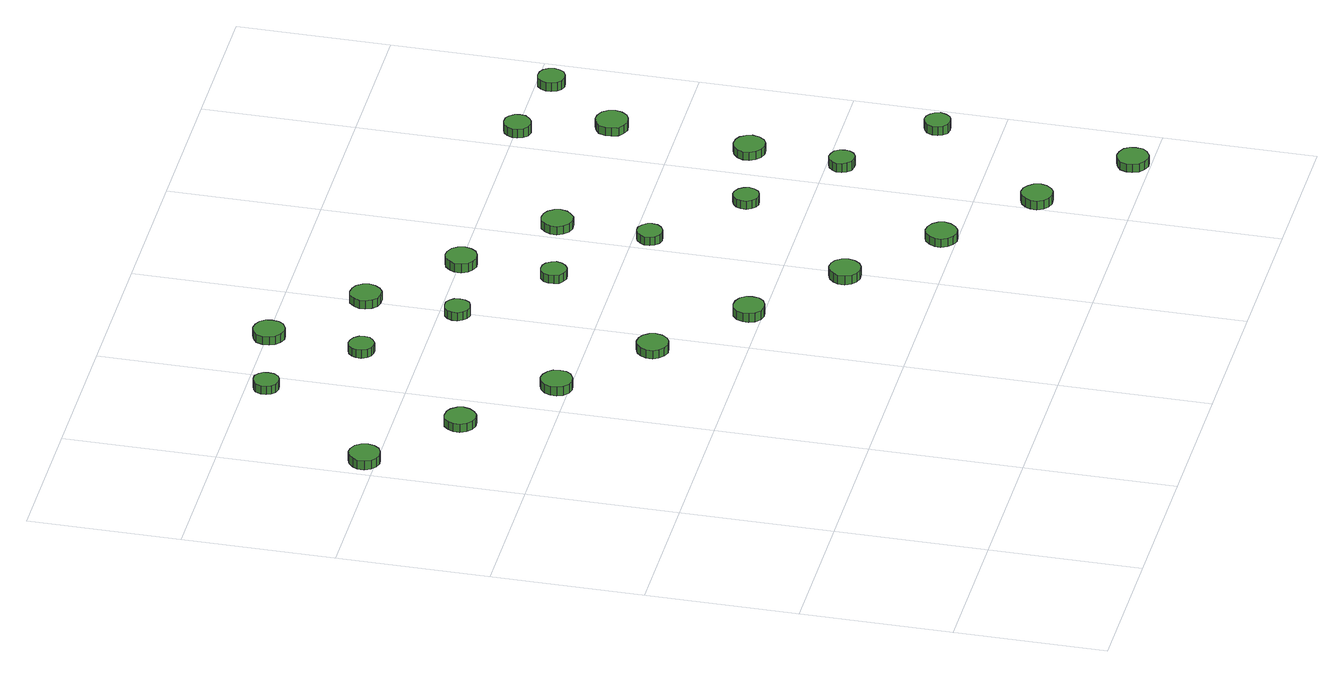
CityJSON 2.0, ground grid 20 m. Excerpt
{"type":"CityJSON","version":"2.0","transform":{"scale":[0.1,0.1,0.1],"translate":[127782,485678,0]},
"CityObjects":{
"tree1":{"type":"SolitaryVegetationObject","attributes":{"function":"something"},"geometry":[{"type":"MultiSurface","lod":"1","boundaries":[[[0,1,2,3,4,5,6,7,8,9,10,11,12,13,14]],[[15,16,17,18,19,20,21,22,23,24,25,26,27,28,29]],[[0,29,28,1]],[[1,28,27,2]],[[2,27,26,3]],[[3,26,25,4]],[[4,25,24,5]],[[5,24,23,6]],[[6,23,22,7]],[[7,22,21,8]],[[8,21,20,9]],[[9,20,19,10]],[[10,19,18,11]],[[11,18,17,12]],[[12,17,16,13]],[[13,16,15,14]],[[14,15,29,0]]]}]},
"tree2":{"type":"SolitaryVegetationObject","attributes":{"function":"something"},"geometry":[{"type":"MultiSurface","lod":"1","boundaries":[[[30,31,32,33,34,35,36,37,38,39,40,41,42,43,44]],[[45,46,47,48,49,50,51,52,53,54,55,56,57,58,59]],[[30,59,58,31]],[[31,58,57,32]],[[32,57,56,33]],[[33,56,55,34]],[[34,55,54,35]],[[35,54,53,36]],[[36,53,52,37]],[[37,52,51,38]],[[38,51,50,39]],[[39,50,49,40]],[[40,49,48,41]],[[41,48,47,42]],[[42,47,46,43]],[[43,46,45,44]],[[44,45,59,30]]]}]},
"tree3":{"type":"SolitaryVegetationObject","attributes":{"function":"something"},"geometry":[{"type":"MultiSurface","lod":"1","boundaries":[[[60,61,62,63,64,65,66,67,68,69,70,71,72,73,74]],[[75,76,77,78,79,80,81,82,83,84,85,86,87,88,89]],[[60,89,88,61]],[[61,88,87,62]],[[62,87,86,63]],[[63,86,85,64]],[[64,85,84,65]],[[65,84,83,66]],[[66,83,82,67]],[[67,82,81,68]],[[68,81,80,69]],[[69,80,79,70]],[[70,79,78,71]],[[71,78,77,72]],[[72,77,76,73]],[[73,76,75,74]],[[74,75,89,60]]]}]},
"tree4":{"type":"SolitaryVegetationObject","attributes":{"function":"something"},"geometry":[{"type":"MultiSurface","lod":"1","boundaries":[[[90,91,92,93,94,95,96,97,98,99,100,101,102,103,104]],[[105,106,107,108,109,110,111,112,113,114,115,116,117,118,119]],[[90,119,118,91]],[[91,118,117,92]],[[92,117,116,93]],[[93,116,115,94]],[[94,115,114,95]],[[95,114,113,96]],[[96,113,112,97]],[[97,112,111,98]],[[98,111,110,99]],[[99,110,109,100]],[[100,109,108,101]],[[101,108,107,102]],[[102,107,106,103]],[[103,106,105,104]],[[104,105,119,90]]]}]},
"tree5":{"type":"SolitaryVegetationObject","attributes":{"function":"something"},"geometry":[{"type":"MultiSurface","lod":"1","boundaries":[[[120,121,122,123,124,125,126,127,128,129,130,131,132,133,134]],[[135,136,137,138,139,140,141,142,143,144,145,146,147,148,149]],[[120,149,148,121]],[[121,148,147,122]],[[122,147,146,123]],[[123,146,145,124]],[[124,145,144,125]],[[125,144,143,126]],[[126,143,142,127]],[[127,142,141,128]],[[128,141,140,129]],[[129,140,139,130]],[[130,139,138,131]],[[131,138,137,132]],[[132,137,136,133]],[[133,136,135,134]],[[134,135,149,120]]]}]},
"tree6":{"type":"SolitaryVegetationObject","attributes":{"function":"something"},"geometry":[{"type":"MultiSurface","lod":"1","boundaries":[[[150,151,152,153,154,155,156,157,158,159,160,161,162,163,164]],[[165,166,167,168,169,170,171,172,173,174,175,176,177,178,179]],[[150,179,178,151]],[[151,178,177,152]],[[152,177,176,153]],[[153,176,175,154]],[[154,175,174,155]],[[155,174,173,156]],[[156,173,172,157]],[[157,172,171,158]],[[158,171,170,159]],[[159,170,169,160]],[[160,169,168,161]],[[161,168,167,162]],[[162,167,166,163]],[[163,166,165,164]],[[164,165,179,150]]]}]},
"tree7":{"type":"SolitaryVegetationObject","attributes":{"function":"something"},"geometry":[{"type":"MultiSurface","lod":"1","boundaries":[[[180,181,182,183,184,185,186,187,188,189,190,191,192,193,194]],[[195,196,197,198,199,200,201,202,203,204,205,206,207,208,209]],[[180,209,208,181]],[[181,208,207,182]],[[182,207,206,183]],[[183,206,205,184]],[[184,205,204,185]],[[185,204,203,186]],[[186,203,202,187]],[[187,202,201,188]],[[188,201,200,189]],[[189,200,199,190]],[[190,199,198,191]],[[191,198,197,192]],[[192,197,196,193]],[[193,196,195,194]],[[194,195,209,180]]]}]},
"tree8":{"type":"SolitaryVegetationObject","attributes":{"function":"something"},"geometry":[{"type":"MultiSurface","lod":"1","boundaries":[[[210,211,212,213,214,215,216,217,218,219,220,221,222,223,224]],[[225,226,227,228,229,230,231,232,233,234,235,236,237,238,239]],[[210,239,238,211]],[[211,238,237,212]],[[212,237,236,213]],[[213,236,235,214]],[[214,235,234,215]],[[215,234,233,216]],[[216,233,232,217]],[[217,232,231,218]],[[218,231,230,219]],[[219,230,229,220]],[[220,229,228,221]],[[221,228,227,222]],[[222,227,226,223]],[[223,226,225,224]],[[224,225,239,210]]]}]},
"tree9":{"type":"SolitaryVegetationObject","attributes":{"function":"something"},"geometry":[{"type":"MultiSurface","lod":"1","boundaries":[[[240,241,242,243,244,245,246,247,248,249,250,251,252,253,254]],[[255,256,257,258,259,260,261,262,263,264,265,266,267,268,269]],[[240,269,268,241]],[[241,268,267,242]],[[242,267,266,243]],[[243,266,265,244]],[[244,265,264,245]],[[245,264,263,246]],[[246,263,262,247]],[[247,262,261,248]],[[248,261,260,249]],[[249,260,259,250]],[[250,259,258,251]],[[251,258,257,252]],[[252,257,256,253]],[[253,256,255,254]],[[254,255,269,240]]]}]},
"tree10":{"type":"SolitaryVegetationObject","attributes":{"function":"something"},"geometry":[{"type":"MultiSurface","lod":"1","boundaries":[[[270,271,272,273,274,275,276,277,278,279,280,281,282,283,284]],[[285,286,287,288,289,290,291,292,293,294,295,296,297,298,299]],[[270,299,298,271]],[[271,298,297,272]],[[272,297,296,273]],[[273,296,295,274]],[[274,295,294,275]],[[275,294,293,276]],[[276,293,292,277]],[[277,292,291,278]],[[278,291,290,279]],[[279,290,289,280]],[[280,289,288,281]],[[281,288,287,282]],[[282,287,286,283]],[[283,286,285,284]],[[284,285,299,270]]]}]},
"tree11":{"type":"SolitaryVegetationObject","attributes":{"function":"something"},"geometry":[{"type":"MultiSurface","lod":"1","boundaries":[[[300,301,302,303,304,305,306,307,308,309,310,311,312,313,314]],[[315,316,317,318,319,320,321,322,323,324,325,326,327,328,329]],[[300,329,328,301]],[[301,328,327,302]],[[302,327,326,303]],[[303,326,325,304]],[[304,325,324,305]],[[305,324,323,306]],[[306,323,322,307]],[[307,322,321,308]],[[308,321,320,309]],[[309,320,319,310]],[[310,319,318,311]],[[311,318,317,312]],[[312,317,316,313]],[[313,316,315,314]],[[314,315,329,300]]]}]},
"tree12":{"type":"SolitaryVegetationObject","attributes":{"function":"something"},"geometry":[{"type":"MultiSurface","lod":"1","boundaries":[[[330,331,332,333,334,335,336,337,338,339,340,341,342,343,344]],[[345,346,347,348,349,350,351,352,353,354,355,356,357,358,359]],[[330,359,358,331]],[[331,358,357,332]],[[332,357,356,333]],[[333,356,355,334]],[[334,355,354,335]],[[335,354,353,336]],[[336,353,352,337]],[[337,352,351,338]],[[338,351,350,339]],[[339,350,349,340]],[[340,349,348,341]],[[341,348,347,342]],[[342,347,346,343]],[[343,346,345,344]],[[344,345,359,330]]]}]},
"tree13":{"type":"SolitaryVegetationObject","attributes":{"function":"something"},"geometry":[{"type":"MultiSurface","lod":"1","boundaries":[[[360,361,362,363,364,365,366,367,368,369,370,371,372,373,374]],[[375,376,377,378,379,380,381,382,383,384,385,386,387,388,389]],[[360,389,388,361]],[[361,388,387,362]],[[362,387,386,363]],[[363,386,385,364]],[[364,385,384,365]],[[365,384,383,366]],[[366,383,382,367]],[[367,382,381,368]],[[368,381,380,369]],[[369,380,379,370]],[[370,379,378,371]],[[371,378,377,372]],[[372,377,376,373]],[[373,376,375,374]],[[374,375,389,360]]]}]},
"tree14":{"type":"SolitaryVegetationObject","attributes":{"function":"something"},"geometry":[{"type":"MultiSurface","lod":"1","boundaries":[[[390,391,392,393,394,395,396,397,398,399,400,401,402,403,404]],[[405,406,407,408,409,410,411,412,413,414,415,416,417,418,419]],[[390,419,418,391]],[[391,418,417,392]],[[392,417,416,393]],[[393,416,415,394]],[[394,415,414,395]],[[395,414,413,396]],[[396,413,412,397]],[[397,412,411,398]],[[398,411,410,399]],[[399,410,409,400]],[[400,409,408,401]],[[401,408,407,402]],[[402,407,406,403]],[[403,406,405,404]],[[404,405,419,390]]]}]},
"tree15":{"type":"SolitaryVegetationObject","attributes":{"function":"something"},"geometry":[{"type":"MultiSurface","lod":"1","boundaries":[[[420,421,422,423,424,425,426,427,428,429,430,431,432,433,434]],[[435,436,437,438,439,440,441,442,443,444,445,446,447,448,449]],[[420,449,448,421]],[[421,448,447,422]],[[422,447,446,423]],[[423,446,445,424]],[[424,445,444,425]],[[425,444,443,426]],[[426,443,442,427]],[[427,442,441,428]],[[428,441,440,429]],[[429,440,439,430]],[[430,439,438,431]],[[431,438,437,432]],[[432,437,436,433]],[[433,436,435,434]],[[434,435,449,420]]]}]},
"tree16":{"type":"SolitaryVegetationObject","attributes":{"function":"something"},"geometry":[{"type":"MultiSurface","lod":"1","boundaries":[[[450,451,452,453,454,455,456,457,458,459,460,461,462,463,464]],[[465,466,467,468,469,470,471,472,473,474,475,476,477,478,479]],[[450,479,478,451]],[[451,478,477,452]],[[452,477,476,453]],[[453,476,475,454]],[[454,475,474,455]],[[455,474,473,456]],[[456,473,472,457]],[[457,472,471,458]],[[458,471,470,459]],[[459,470,469,460]],[[460,469,468,461]],[[461,468,467,462]],[[462,467,466,463]],[[463,466,465,464]],[[464,465,479,450]]]}]},
"tree17":{"type":"SolitaryVegetationObject","attributes":{"function":"something"},"geometry":[{"type":"MultiSurface","lod":"1","boundaries":[[[480,481,482,483,484,485,486,487,488,489,490,491,492,493,494]],[[495,496,497,498,499,500,501,502,503,504,505,506,507,508,509]],[[480,509,508,481]],[[481,508,507,482]],[[482,507,506,483]],[[483,506,505,484]],[[484,505,504,485]],[[485,504,503,486]],[[486,503,502,487]],[[487,502,501,488]],[[488,501,500,489]],[[489,500,499,490]],[[490,499,498,491]],[[491,498,497,492]],[[492,497,496,493]],[[493,496,495,494]],[[494,495,509,480]]]}]},
"tree18":{"type":"SolitaryVegetationObject","attributes":{"function":"something"},"geometry":[{"type":"MultiSurface","lod":"1","boundaries":[[[510,511,512,513,514,515,516,517,518,519,520,521,522,523,524]],[[525,526,527,528,529,530,531,532,533,534,535,536,537,538,539]],[[510,539,538,511]],[[511,538,537,512]],[[512,537,536,513]],[[513,536,535,514]],[[514,535,534,515]],[[515,534,533,516]],[[516,533,532,517]],[[517,532,531,518]],[[518,531,530,519]],[[519,530,529,520]],[[520,529,528,521]],[[521,528,527,522]],[[522,527,526,523]],[[523,526,525,524]],[[524,525,539,510]]]}]},
"tree19":{"type":"SolitaryVegetationObject","attributes":{"function":"something"},"geometry":[{"type":"MultiSurface","lod":"1","boundaries":[[[540,541,542,543,544,545,546,547,548,549,550,551,552,553,554]],[[555,556,557,558,559,560,561,562,563,564,565,566,567,568,569]],[[540,569,568,541]],[[541,568,567,542]],[[542,567,566,543]],[[543,566,565,544]],[[544,565,564,545]],[[545,564,563,546]],[[546,563,562,547]],[[547,562,561,548]],[[548,561,560,549]],[[549,560,559,550]],[[550,559,558,551]],[[551,558,557,552]],[[552,557,556,553]],[[553,556,555,554]],[[554,555,569,540]]]}]},
"tree20":{"type":"SolitaryVegetationObject","attributes":{"function":"something"},"geometry":[{"type":"MultiSurface","lod":"1","boundaries":[[[570,571,572,573,574,575,576,577,578,579,580,581,582,583,584]],[[585,586,587,588,589,590,591,592,593,594,595,596,597,598,599]],[[570,599,598,571]],[[571,598,597,572]],[[572,597,596,573]],[[573,596,595,574]],[[574,595,594,575]],[[575,594,593,576]],[[576,593,592,577]],[[577,592,591,578]],[[578,591,590,579]],[[579,590,589,580]],[[580,589,588,581]],[[581,588,587,582]],[[582,587,586,583]],[[583,586,585,584]],[[584,585,599,570]]]}]},
"tree21":{"type":"SolitaryVegetationObject","attributes":{"function":"something"},"geometry":[{"type":"MultiSurface","lod":"1","boundaries":[[[600,601,602,603,604,605,606,607,608,609,610,611,612,613,614]],[[615,616,617,618,619,620,621,622,623,624,625,626,627,628,629]],[[600,629,628,601]],[[601,628,627,602]],[[602,627,626,603]],[[603,626,625,604]],[[604,625,624,605]],[[605,624,623,606]],[[606,623,622,607]],[[607,622,621,608]],[[608,621,620,609]],[[609,620,619,610]],[[610,619,618,611]],[[611,618,617,612]],[[612,617,616,613]],[[613,616,615,614]],[[614,615,629,600]]]}]},
"tree22":{"type":"SolitaryVegetationObject","attributes":{"function":"something"},"geometry":[{"type":"MultiSurface","lod":"1","boundaries":[[[630,631,632,633,634,635,636,637,638,639,640,641,642,643,644]],[[645,646,647,648,649,650,651,652,653,654,655,656,657,658,659]],[[630,659,658,631]],[[631,658,657,632]],[[632,657,656,633]],[[633,656,655,634]],[[634,655,654,635]],[[635,654,653,636]],[[636,653,652,637]],[[637,652,651,638]],[[638,651,650,639]],[[639,650,649,640]],[[640,649,648,641]],[[641,648,647,642]],[[642,647,646,643]],[[643,646,645,644]],[[644,645,659,630]]]}]},
"tree23":{"type":"SolitaryVegetationObject","attributes":{"function":"something"},"geometry":[{"type":"MultiSurface","lod":"1","boundaries":[[[660,661,662,663,664,665,666,667,668,669,670,671,672,673,674]],[[675,676,677,678,679,680,681,682,683,684,685,686,687,688,689]],[[660,689,688,661]],[[661,688,687,662]],[[662,687,686,663]],[[663,686,685,664]],[[664,685,684,665]],[[665,684,683,666]],[[666,683,682,667]],[[667,682,681,668]],[[668,681,680,669]],[[669,680,679,670]],[[670,679,678,671]],[[671,678,677,672]],[[672,677,676,673]],[[673,676,675,674]],[[674,675,689,660]]]}]},
"tree24":{"type":"SolitaryVegetationObject","attributes":{"function":"something"},"geometry":[{"type":"MultiSurface","lod":"1","boundaries":[[[690,691,692,693,694,695,696,697,698,699,700,701,702,703,704]],[[705,706,707,708,709,710,711,712,713,714,715,716,717,718,719]],[[690,719,718,691]],[[691,718,717,692]],[[692,717,716,693]],[[693,716,715,694]],[[694,715,714,695]],[[695,714,713,696]],[[696,713,712,697]],[[697,712,711,698]],[[698,711,710,699]],[[699,710,709,700]],[[700,709,708,701]],[[701,708,707,702]],[[702,707,706,703]],[[703,706,705,704]],[[704,705,719,690]]]}]},
"tree25":{"type":"SolitaryVegetationObject","attributes":{"function":"something"},"geometry":[{"type":"MultiSurface","lod":"1","boundaries":[[[720,721,722,723,724,725,726,727,728,729,730,731,732,733,734]],[[735,736,737,738,739,740,741,742,743,744,745,746,747,748,749]],[[720,749,748,721]],[[721,748,747,722]],[[722,747,746,723]],[[723,746,745,724]],[[724,745,744,725]],[[725,744,743,726]],[[726,743,742,727]],[[727,742,741,728]],[[728,741,740,729]],[[729,740,739,730]],[[730,739,738,731]],[[731,738,737,732]],[[732,737,736,733]],[[733,736,735,734]],[[734,735,749,720]]]}]}
},
"vertices":[
[49,814,24],[47,823,24],[42,830,24],[34,834,24],[26,835,24],[18,832,24],[12,826,24],[8,819,24],[8,810,24],[12,802,24],[18,797,24],[26,794,24],[34,795,24],[42,799,24],[47,806,24],[47,806,11],[42,799,11],[34,795,11],[26,794,11],[18,797,11],[12,802,11],[8,810,11],[8,819,11],[12,826,11],[18,832,11],[26,835,11],[34,834,11],[42,830,11],[47,823,11],[49,814,11],
[162,716,23],[160,724,23],[155,731,23],[148,735,23],[139,736,23],[131,734,23],[125,728,23],[121,720,23],[121,712,23],[125,704,23],[131,698,23],[139,695,23],[148,696,23],[155,701,23],[160,708,23],[160,708,11],[155,701,11],[148,696,11],[139,695,11],[131,698,11],[125,704,11],[121,712,11],[121,720,11],[125,728,11],[131,734,11],[139,736,11],[148,735,11],[155,731,11],[160,724,11],[162,716,11],
[274,616,23],[273,625,23],[268,631,23],[260,636,23],[252,637,23],[244,634,23],[237,628,23],[234,620,23],[234,612,23],[237,604,23],[244,598,23],[252,596,23],[260,597,23],[268,601,23],[273,608,23],[273,608,10],[268,601,10],[260,597,10],[252,596,10],[244,598,10],[237,604,10],[234,612,10],[234,620,10],[237,628,10],[244,634,10],[252,637,10],[260,636,10],[268,631,10],[273,625,10],[274,616,10],
[186,974,24],[185,981,24],[181,986,24],[175,990,24],[168,990,24],[161,988,24],[156,984,24],[153,977,24],[153,970,24],[156,964,24],[161,959,24],[168,957,24],[175,958,24],[181,961,24],[185,967,24],[185,967,12],[181,961,12],[175,958,12],[168,957,12],[161,959,12],[156,964,12],[153,970,12],[153,977,12],[156,984,12],[161,988,12],[168,990,12],[175,990,12],[181,986,12],[185,981,12],[186,974,12],
[387,518,22],[385,526,22],[380,533,22],[373,537,22],[364,538,22],[356,535,22],[350,530,22],[346,522,22],[346,513,22],[350,506,22],[356,500,22],[364,497,22],[373,498,22],[380,502,22],[385,509,22],[385,509,10],[380,502,10],[373,498,10],[364,497,10],[356,500,10],[350,506,10],[346,513,10],[346,522,10],[350,530,10],[356,535,10],[364,538,10],[373,537,10],[380,533,10],[385,526,10],[387,518,10],
[298,875,23],[297,882,23],[292,888,23],[286,891,23],[279,892,23],[273,890,23],[268,885,23],[265,879,23],[265,872,23],[268,865,23],[273,861,23],[279,859,23],[286,859,23],[292,863,23],[297,868,23],[297,868,11],[292,863,11],[286,859,11],[279,859,11],[273,861,11],[268,865,11],[265,872,11],[265,879,11],[268,885,11],[273,890,11],[279,892,11],[286,891,11],[292,888,11],[297,882,11],[298,875,11],
[308,997,24],[307,1005,24],[302,1012,24],[294,1016,24],[286,1017,24],[278,1014,24],[271,1009,24],[268,1001,24],[268,992,24],[271,985,24],[278,979,24],[286,976,24],[294,977,24],[302,981,24],[307,988,24],[307,988,12],[302,981,12],[294,977,12],[286,976,12],[278,979,12],[271,985,12],[268,992,12],[268,1001,12],[271,1009,12],[278,1014,12],[286,1017,12],[294,1016,12],[302,1012,12],[307,1005,12],[308,997,12],
[499,418,22],[498,426,22],[493,433,22],[485,437,22],[477,438,22],[469,436,22],[462,430,22],[459,422,22],[459,414,22],[462,406,22],[469,400,22],[477,398,22],[485,399,22],[493,403,22],[498,410,22],[498,410,9],[493,403,9],[485,399,9],[477,398,9],[469,400,9],[462,406,9],[459,414,9],[459,422,9],[462,430,9],[469,436,9],[477,438,9],[485,437,9],[493,433,9],[498,426,9],[499,418,9],
[411,777,23],[410,784,23],[406,789,23],[400,793,23],[393,793,23],[386,791,23],[381,787,23],[378,780,23],[378,773,23],[381,767,23],[386,762,23],[393,760,23],[400,761,23],[406,764,23],[410,770,23],[410,770,11],[406,764,11],[400,761,11],[393,760,11],[386,762,11],[381,767,11],[378,773,11],[378,780,11],[381,787,11],[386,791,11],[393,793,11],[400,793,11],[406,789,11],[410,784,11],[411,777,11],
[422,897,22],[420,905,22],[415,912,22],[408,916,22],[399,917,22],[391,915,22],[385,909,22],[381,901,22],[381,893,22],[385,885,22],[391,879,22],[399,877,22],[408,877,22],[415,882,22],[420,889,22],[420,889,10],[415,882,10],[408,877,10],[399,877,10],[391,879,10],[385,885,10],[381,893,10],[381,901,10],[385,909,10],[391,915,10],[399,917,10],[408,916,10],[415,912,10],[420,905,10],[422,897,10],
[613,319,22],[611,328,22],[606,335,22],[599,339,22],[590,340,22],[582,337,22],[576,331,22],[572,324,22],[572,315,22],[576,307,22],[582,302,22],[590,299,22],[599,300,22],[606,304,22],[611,311,22],[611,311,9],[606,304,9],[599,300,9],[590,299,9],[582,302,9],[576,307,9],[572,315,9],[572,324,9],[576,331,9],[582,337,9],[590,340,9],[599,339,9],[606,335,9],[611,328,9],[613,319,9],
[524,677,23],[522,684,23],[518,690,23],[512,693,23],[505,694,23],[499,692,23],[493,687,23],[491,681,23],[491,674,23],[493,667,23],[499,663,23],[505,660,23],[512,661,23],[518,665,23],[522,670,23],[522,670,11],[518,665,11],[512,661,11],[505,660,11],[499,663,11],[493,667,11],[491,674,11],[491,681,11],[493,687,11],[499,692,11],[505,694,11],[512,693,11],[518,690,11],[522,684,11],[524,677,11],
[534,798,22],[532,807,22],[527,814,22],[519,818,22],[511,819,22],[503,816,22],[497,810,22],[493,803,22],[493,794,22],[497,786,22],[503,781,22],[511,778,22],[519,779,22],[527,783,22],[532,790,22],[532,790,9],[527,783,9],[519,779,9],[511,778,9],[503,781,9],[497,786,9],[493,794,9],[493,803,9],[497,810,9],[503,816,9],[511,819,9],[519,818,9],[527,814,9],[532,807,9],[534,798,9],
[725,220,22],[723,228,22],[718,235,22],[710,239,22],[702,240,22],[694,238,22],[688,232,22],[684,224,22],[684,216,22],[688,208,22],[694,202,22],[702,199,22],[710,200,22],[718,205,22],[723,212,22],[723,212,10],[718,205,10],[710,200,10],[702,199,10],[694,202,10],[688,208,10],[684,216,10],[684,224,10],[688,232,10],[694,238,10],[702,240,10],[710,239,10],[718,235,10],[723,228,10],[725,220,10],
[637,579,24],[636,585,24],[631,591,24],[625,595,24],[618,595,24],[612,593,24],[607,588,24],[604,582,24],[604,575,24],[607,569,24],[612,564,24],[618,562,24],[625,563,24],[631,566,24],[636,572,24],[636,572,12],[631,566,12],[625,563,12],[618,562,12],[612,564,12],[607,569,12],[604,575,12],[604,582,12],[607,588,12],[612,593,12],[618,595,12],[625,595,12],[631,591,12],[636,585,12],[637,579,12],
[647,700,22],[645,708,22],[640,715,22],[633,719,22],[624,720,22],[616,718,22],[610,712,22],[606,704,22],[606,696,22],[610,688,22],[616,682,22],[624,679,22],[633,680,22],[640,685,22],[645,691,22],[645,691,10],[640,685,10],[633,680,10],[624,679,10],[616,682,10],[610,688,10],[606,696,10],[606,704,10],[610,712,10],[616,718,10],[624,720,10],[633,719,10],[640,715,10],[645,708,10],[647,700,10],
[838,121,23],[836,130,23],[831,136,23],[824,141,23],[815,142,23],[807,139,23],[801,133,23],[797,126,23],[797,117,23],[801,109,23],[807,104,23],[815,101,23],[824,102,23],[831,106,23],[836,113,23],[836,113,10],[831,106,10],[824,102,10],[815,101,10],[807,104,10],[801,109,10],[797,117,10],[797,126,10],[801,133,10],[807,139,10],[815,142,10],[824,141,10],[831,136,10],[836,130,10],[838,121,10],
[749,479,23],[747,486,23],[743,491,23],[737,495,23],[730,496,23],[724,493,23],[719,489,23],[716,482,23],[716,475,23],[719,469,23],[724,464,23],[730,462,23],[737,463,23],[743,466,23],[747,472,23],[747,472,11],[743,466,11],[737,463,11],[730,462,11],[724,464,11],[719,469,11],[716,475,11],[716,482,11],[719,489,11],[724,493,11],[730,496,11],[737,495,11],[743,491,11],[747,486,11],[749,479,11],
[950,23,22],[949,31,22],[944,38,22],[936,42,22],[928,43,22],[920,40,22],[913,35,22],[910,27,22],[910,19,22],[913,11,22],[920,5,22],[928,2,22],[936,3,22],[944,8,22],[949,14,22],[949,14,10],[944,8,10],[936,3,10],[928,2,10],[920,5,10],[913,11,10],[910,19,10],[910,27,10],[913,35,10],[920,40,10],[928,43,10],[936,42,10],[944,38,10],[949,31,10],[950,23,10],
[862,380,23],[861,387,23],[857,393,23],[850,396,23],[844,397,23],[837,395,23],[832,390,23],[829,384,23],[829,377,23],[832,371,23],[837,366,23],[844,364,23],[850,364,23],[857,368,23],[861,374,23],[861,374,10],[857,368,10],[850,364,10],[844,364,10],[837,366,10],[832,371,10],[829,377,10],[829,384,10],[832,390,10],[837,395,10],[844,397,10],[850,396,10],[857,393,10],[861,387,10],[862,380,10],
[872,502,22],[870,510,22],[865,517,22],[858,521,22],[849,522,22],[841,519,22],[835,514,22],[831,506,22],[831,497,22],[835,490,22],[841,484,22],[849,481,22],[858,482,22],[865,486,22],[870,493,22],[870,493,10],[865,486,10],[858,482,10],[849,481,10],[841,484,10],[835,490,10],[831,497,10],[831,506,10],[835,514,10],[841,519,10],[849,522,10],[858,521,10],[865,517,10],[870,510,10],[872,502,10],
[975,282,23],[973,289,23],[969,294,23],[963,298,23],[956,299,23],[949,296,23],[944,292,23],[941,285,23],[941,278,23],[944,272,23],[949,267,23],[956,265,23],[963,266,23],[969,269,23],[973,275,23],[973,275,10],[969,269,10],[963,266,10],[956,265,10],[949,267,10],[944,272,10],[941,278,10],[941,285,10],[944,292,10],[949,296,10],[956,299,10],[963,298,10],[969,294,10],[973,289,10],[975,282,10],
[891,684,22],[889,693,22],[884,700,22],[876,704,22],[867,705,22],[859,702,22],[852,697,22],[849,688,22],[849,680,22],[852,671,22],[859,666,22],[867,663,22],[876,664,22],[884,668,22],[889,675,22],[889,675,10],[884,668,10],[876,664,10],[867,663,10],[859,666,10],[852,671,10],[849,680,10],[849,688,10],[852,697,10],[859,702,10],[867,705,10],[876,704,10],[884,700,10],[889,693,10],[891,684,10],
[855,799,22],[854,806,22],[849,812,22],[843,816,22],[836,816,22],[828,814,22],[823,809,22],[820,802,22],[820,795,22],[823,788,22],[828,783,22],[836,781,22],[843,782,22],[849,786,22],[854,792,22],[854,792,9],[849,786,9],[843,782,9],[836,781,9],[828,783,9],[823,788,9],[820,795,9],[820,802,9],[823,809,9],[828,814,9],[836,816,9],[843,816,9],[849,812,9],[854,806,9],[855,799,9],
[973,781,21],[971,789,21],[967,795,21],[961,798,21],[953,799,21],[946,797,21],[941,792,21],[938,785,21],[938,778,21],[941,771,21],[946,766,21],[953,764,21],[961,765,21],[967,768,21],[971,774,21],[971,774,8],[967,768,8],[961,765,8],[953,764,8],[946,766,8],[941,771,8],[938,778,8],[938,785,8],[941,792,8],[946,797,8],[953,799,8],[961,798,8],[967,795,8],[971,789,8],[973,781,8]
]}
